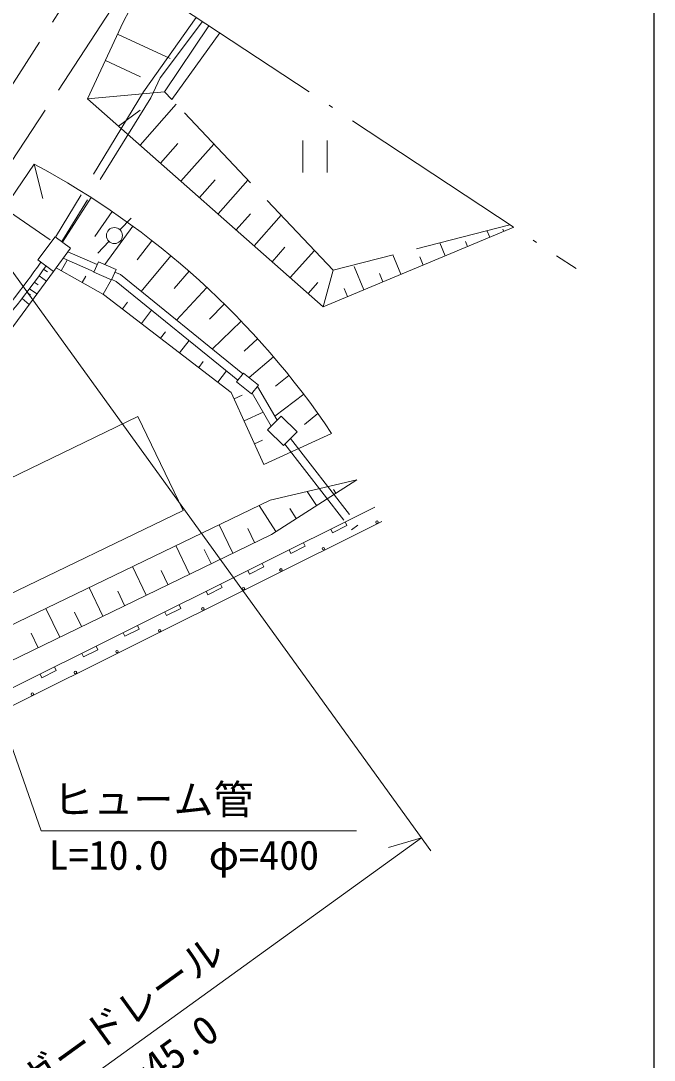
# Model space of a CAD drawing. Units: millimetres, scale not verified, with parts at other scales. Extents: x 40000 to 680000, y 20000 to 380000.
# Drawn here: x 539518 to 579000, y 252912 to 317726 of the extents above; entities that cross this region are included whole.
import ezdxf
from ezdxf.enums import TextEntityAlignment as Align

# ---------------------------------------------------------------- set-up
doc = ezdxf.new("R2010")
doc.units = ezdxf.units.MM
doc.header["$LTSCALE"] = 1000
for name, pattern in [('CHAIN', [18.5, 12, -1.5, 3.5, -1.5]), ('DASHED', [7.5, 6, -1.5]), ('LONG_DASHED_DOTTED', [15.25, 12, -1.5, 0.25, -1.5])]:
    doc.linetypes.add(name, pattern=pattern)
for name, color, linetype, lineweight in [('M-BGD', 7, 'Continuous', 13), ('M-BMK', 2, 'CHAIN', 13), ('M-STR-HTXT', 7, 'Continuous', 13), ('M-TTL-BAND', 7, 'Continuous', 25)]:
    doc.layers.add(name, color=color, linetype=linetype, lineweight=lineweight)
doc.styles.add('ＭＳ ゴシック', font='')
doc.styles.get('ＭＳ ゴシック').set_extended_font_data('MS Gothic')

# ---------------------------------------------------------------- blocks, each defined once
blk = doc.blocks.new('田')
at = {"color": 7, "linetype": 'Continuous', "lineweight": 13}
for p, q in [((-0.75, 2), (-0.75, 0)), ((0.75, 0), (0.75, 2))]:
    blk.add_line(p, q, dxfattribs=at)

msp = doc.modelspace()

# ---------------------------------------------------------------- linework, layer by layer
at = {"layer": 'M-BGD', "linetype": 'LONG_DASHED_DOTTED'}
msp.add_line((522043, 336733), (574132, 302277), dxfattribs=at)
at = {"layer": 'M-BGD', "linetype": 'DASHED'}
for p, q in [((537741, 307139), (546537, 320531)), ((548927, 312809), (551919, 316971)), ((547158, 313290), (541690, 304237)), ((547627, 312931), (542072, 303956)), ((558992, 302169), (548927, 312809)), ((570000, 305010), (558992, 302169)), ((556331, 291675), (560521, 286281)), ((555975, 291319), (560126, 285974)), ((560521, 286281), (560126, 285974))]:
    msp.add_line(p, q, dxfattribs=at)
at = {"layer": 'M-BGD'}
for p, q in [((547178, 320107), (545897, 317644)), ((545897, 317644), (543679, 312863)), ((550456, 317939), (547158, 313290)), ((550853, 317676), (548202, 314164)), ((551239, 317421), (548467, 313295)), ((545547, 316890), (548820, 315372)), ((544788, 315254), (546974, 314240)), ((548202, 314164), (547627, 312931)), ((543679, 312863), (548467, 313295)), ((548927, 312809), (548467, 313295)), ((543679, 312863), (558369, 299898)), ((546953, 309973), (549201, 312520)), ((545605, 311163), (546962, 312162)), ((548227, 308849), (549300, 310065)), ((549500, 307726), (551544, 310042)), ((537732, 304951), (540358, 308784)), ((540358, 308784), (540886, 306634)), ((550658, 306703), (551634, 307809)), ((551817, 305681), (553676, 307788)), ((543905, 306698), (542120, 303921)), ((538479, 306041), (541349, 304074)), ((545215, 305828), (544141, 304265)), ((545701, 304696), (546392, 305419)), ((552941, 304688), (553826, 305691)), ((554066, 303696), (555746, 305600)), ((546497, 304918), (544749, 302531)), ((558369, 299898), (570247, 304847)), ((568750, 304223), (568575, 304643)), ((569622, 304587), (569558, 304741)), ((541656, 304262), (540590, 302812)), ((542623, 303551), (541656, 304262)), ((547694, 304014), (546769, 302825)), ((541556, 302101), (542623, 303551)), ((542459, 303328), (544286, 302534)), ((545013, 303970), (544328, 303241)), ((555190, 302703), (555986, 303605)), ((556315, 301711), (557816, 303412)), ((565980, 303069), (565641, 303885)), ((567365, 303646), (567236, 303955)), ((540590, 302812), (541556, 302101)), ((542037, 302136), (542409, 302804)), ((542155, 302915), (544087, 302076)), ((544358, 302700), (544079, 302058)), ((545459, 302222), (544358, 302700)), ((548865, 303076), (547027, 300851)), ((563211, 301916), (562706, 303128)), ((564596, 302493), (564385, 303000)), ((537888, 297116), (541556, 302101)), ((540953, 302226), (541182, 302062)), ((541714, 302316), (544681, 300661)), ((544079, 302058), (545180, 301580)), ((545180, 301580), (545459, 302222)), ((545387, 302056), (545727, 301908)), ((550007, 302104), (549074, 301039)), ((558369, 299898), (558992, 302169)), ((560910, 300957), (560305, 302410)), ((540359, 301421), (540595, 301252)), ((540656, 301823), (541114, 301496)), ((543347, 301405), (543569, 301805)), ((544657, 300675), (545165, 301586)), ((545187, 301598), (545465, 301477)), ((545465, 301477), (553043, 295317)), ((545727, 301908), (553358, 295705)), ((557440, 300718), (558040, 301398)), ((562095, 301451), (561884, 301958)), ((539897, 300805), (540126, 300620)), ((540060, 301020), (540521, 300690)), ((551121, 301100), (549229, 299062)), ((559876, 300526), (559665, 301033)), ((539596, 300406), (540044, 300043)), ((544681, 300661), (552640, 294556)), ((545849, 299765), (546170, 300183)), ((547039, 298852), (547675, 299681)), ((552205, 300063), (551278, 299120)), ((553259, 298996), (551447, 297259)), ((548230, 297939), (548534, 298337)), ((549420, 297026), (550004, 297788)), ((554281, 297898), (553432, 297130)), ((550610, 296114), (550889, 296477)), ((555271, 296771), (553754, 295477)), ((551800, 295201), (552333, 295895)), ((553404, 295761), (552963, 295218)), ((554336, 295004), (553404, 295761)), ((556228, 295616), (555385, 294938)), ((552963, 295218), (553894, 294461)), ((553894, 294461), (554336, 295004)), ((554268, 294921), (555496, 292820)), ((552640, 294556), (554666, 290049)), ((552821, 294154), (553318, 294377)), ((553931, 294506), (555131, 292454)), ((557151, 294434), (555350, 293070)), ((546805, 293048), (499813, 270348)), ((549633, 287196), (546805, 293048)), ((553436, 292785), (554625, 293320)), ((555754, 293077), (554905, 292229)), ((556744, 292087), (555754, 293077)), ((558037, 293228), (557194, 292550)), ((554666, 290049), (558892, 291991)), ((554905, 292229), (555895, 291239)), ((555895, 291239), (556744, 292087)), ((554078, 291356), (554575, 291579)), ((560473, 289108), (555058, 287841)), ((555149, 285701), (560473, 289108)), ((559156, 288266), (559009, 288495)), ((555058, 287841), (514421, 268211)), ((557946, 287491), (557375, 288383)), ((549633, 287196), (502640, 264495)), ((561585, 287401), (538302, 275774)), ((555419, 285874), (554372, 287510)), ((556683, 286683), (556278, 287315)), ((562032, 286506), (538740, 274875)), ((552739, 284531), (551878, 286305)), ((554088, 285186), (553661, 286066)), ((533214, 275053), (555149, 285701)), ((550040, 283221), (549176, 285000)), ((551389, 283876), (550958, 284764)), ((547341, 281911), (546475, 283695)), ((548690, 282566), (548258, 283457)), ((544642, 280601), (543774, 282390)), ((545992, 281256), (545558, 282149)), ((541943, 279291), (541072, 281085)), ((543293, 279946), (542858, 280842)), ((540594, 278636), (540158, 279534))]:
    msp.add_line(p, q, dxfattribs=at)
for points in [[(559729, 286474), (559840, 286254), (558945, 285807), (558835, 286028)], [(557142, 285182), (557253, 284962), (556358, 284515), (556248, 284736)], [(554555, 283891), (554666, 283670), (553771, 283223), (553661, 283444)], [(551968, 282599), (552079, 282378), (551184, 281931), (551074, 282152)], [(549381, 281307), (549492, 281086), (548597, 280639), (548487, 280860)], [(546794, 280015), (546905, 279794), (546010, 279347), (545900, 279568)], [(544207, 278723), (544317, 278502), (543423, 278055), (543313, 278276)], [(541620, 277431), (541730, 277210), (540836, 276763), (540726, 276984)]]:
    msp.add_lwpolyline(points, dxfattribs=at)
for centre, radius in [((545355, 304334), 500), ((561724, 286461), 75), ((558380, 284806), 75), ((555729, 283488), 75), ((553398, 282306), 75), ((550864, 281056), 75), ((548179, 279688), 75), ((545510, 278388), 75), ((542926, 277087), 75), ((540241, 275736), 75)]:
    msp.add_circle(centre, radius, dxfattribs=at)
for centre, radius, start, end in [((515963, 263237), 51669, 33.81413, 61.82595), ((488591, 339808), 64048, 313.81338, 324.566), ((488591, 339808), 64448, 313.79343, 324.56034)]:
    msp.add_arc(centre, radius, start, end, dxfattribs=at)
at = {"layer": 'M-BMK'}
msp.add_line((534202, 306283), (543917, 321425), dxfattribs=at)
at = {"layer": 'M-STR-HTXT'}
for p, q in [((537395, 304282), (565074, 265966)), ((529375, 241410), (564489, 266777)), ((564489, 266777), (562433, 266183))]:
    msp.add_line(p, q, dxfattribs=at)
msp.add_lwpolyline([(531391, 294095), (540781, 267207), (560440, 267207)], dxfattribs=at)
at = {"layer": 'M-TTL-BAND'}
msp.add_line((579000, 20000), (579000, 370000), dxfattribs=at)

# ---------------------------------------------------------------- block references
at = {"layer": 'M-BGD', "xscale": 1000, "yscale": 1000}
msp.add_blockref('田', (557858, 308261), dxfattribs=at)

# ---------------------------------------------------------------- texts
at = {"layer": 'M-STR-HTXT', "style": 'ＭＳ ゴシック'}
msp.add_text('ヒューム管', height=1833, dxfattribs=at).set_placement((541531, 267707), align=Align.BOTTOM_LEFT)
msp.add_text('L=10.0  φ=400', height=1833, dxfattribs=at).set_placement((549681, 264234), align=Align.BOTTOM_CENTER)
for s, p in [('ガードレール', (546639, 254499)), ('L=45.0', (549328, 251756))]:
    msp.add_text(s, height=1833, rotation=35.844, dxfattribs=at).set_placement(p, align=Align.BOTTOM_CENTER)

doc.saveas('drawing.dxf')
